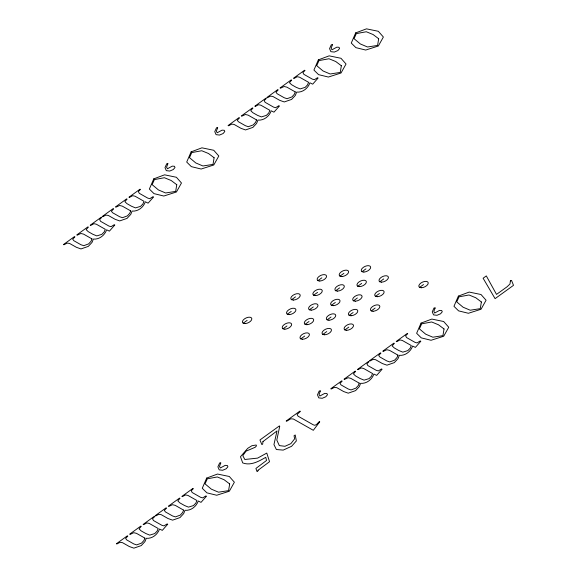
<?xml version="1.0" encoding="UTF-8"?>
<svg xmlns="http://www.w3.org/2000/svg" width="577" height="577" viewBox="0 0 577 577"><rect width="100%" height="100%" fill="white"/><g stroke="black" fill="none" stroke-linecap="round" stroke-linejoin="round"><path stroke-width="0.87" d="M243.205 323.214L247.122 320.379M291.587 299.694L295.511 296.859M317.927 280.653L321.851 277.818M287.303 314.256L291.219 311.421M313.643 295.215L317.559 292.38M339.976 276.174L343.899 273.339M283.011 328.818L286.935 325.983M309.351 309.777L313.275 306.942M335.691 290.736L339.608 287.901M362.031 271.695L365.948 268.86M305.067 324.339L308.983 321.504M331.4 305.298L335.324 302.463M357.74 286.257L361.664 283.422M300.776 338.901L304.699 336.066M327.116 319.86L331.032 317.025M353.456 300.819L357.372 297.984M379.789 281.778L383.712 278.943M322.824 334.422L326.748 331.587M349.164 315.381L353.088 312.546M375.504 296.34L379.421 293.505M344.88 329.943L348.796 327.109M371.213 310.902L375.137 308.068M419.602 287.382L423.525 284.548M262.953 441.585L262.65 444.175L261.821 444.521L259.946 439.97L279.369 425.934L279.744 426.143L276.809 440.071L279.318 445.603L284.959 446.295L290.873 443.663L294.631 438.83L294.046 435.671L295.236 435L296.354 440.951L291.587 446.295L283.192 450.11L276.383 449.526L273.945 444.593L277.018 430.932L262.953 441.585M510.4 280.862L509.989 283.999L507.118 286.747L496.523 294.407L486.317 275.914L483.108 278.229L495.08 298.648L513.508 285.327L511.518 280.393L510.4 280.862M176.771 184.719L175.668 191.405L165.599 192.97L158.437 189.941L152.133 184.633L154.405 179.584L164.402 177.73L171.181 180.514L176.771 184.719M214.11 157.73L213.007 164.409L202.938 165.974L195.776 162.945L189.472 157.636L191.744 152.595L201.741 150.734L208.521 153.518L214.11 157.73M229.682 483.944L228.579 490.623L218.51 492.188L211.348 489.159L205.044 483.858L207.316 478.809L217.313 476.955L224.092 479.732L229.682 483.944M341.346 65.742L340.242 72.421L330.174 73.986L323.012 70.957L316.708 65.655L318.98 60.607L328.977 58.753L335.756 61.53L341.346 65.742M378.685 38.746L377.582 45.424L367.513 46.989L360.351 43.96L354.047 38.659L356.319 33.61L366.316 31.757L373.095 34.533L378.685 38.746M444.038 328.969L442.934 335.648L432.865 337.213L425.703 334.184L419.4 328.883L421.672 323.834L431.668 321.98L438.448 324.757L444.038 328.969M481.377 301.973L480.273 308.652L470.205 310.217L463.042 307.188L456.739 301.886L459.011 296.838L469.007 294.984L475.787 297.761L481.377 301.973M258.092 470.219L257.659 471.395L257.039 471.546L255.899 468.452L266.56 460.453L265.759 457.33C258.943 461.218 250.699 466.028 242.708 462.913L240.486 456.71L247.742 448.329L251.897 445.725L256.152 445.004L256.484 445.87L255.236 447.247L246.026 451.178L242.802 455.657L244.807 459.487L257.63 458.109L266.783 453.075L269.546 461.701L258.092 470.219M167.878 163.731L166.573 167.15L167.409 168.772L172.285 166.14L174.442 166.27L175.011 167.503L173.324 169.523L169.768 171.052L166.299 170.648L164.993 167.618L166.76 163.695L167.878 163.731M217.659 127.741L216.361 131.159L217.19 132.775L222.073 130.15L224.222 130.272L224.799 131.513L223.111 133.532L219.556 135.061L216.087 134.657L214.774 131.621L216.541 127.705L217.659 127.741M332.446 44.754L331.148 48.172L331.977 49.788L336.86 47.163L339.009 47.285L339.586 48.518L337.898 50.545L334.343 52.067L330.873 51.67L329.561 48.634L331.328 44.717L332.446 44.754M220.782 462.956L219.484 466.367L220.313 467.99L225.196 465.365L227.345 465.488L227.922 466.721L226.234 468.748L222.679 470.269L219.21 469.873L217.897 466.836L219.664 462.913L220.782 462.956M320.358 390.968L319.052 394.387L319.889 396.002L324.764 393.377L326.921 393.5L327.491 394.733L325.803 396.76L322.247 398.281L318.778 397.885L317.473 394.848L319.24 390.932L320.358 390.968M435.145 307.981L433.839 311.4L434.676 313.015L439.551 310.39L441.708 310.513L442.278 311.746L440.59 313.773L437.034 315.294L433.565 314.898L432.26 311.861L434.027 307.938L435.145 307.981M91.959 238.885L91.058 241.229L88.627 243.898L83.759 245.687L80.903 244.72L73.842 240.71L72.702 239.203L74.916 236.866L74.455 236.606L63.492 244.533L63.917 244.771L67.228 243.09L69.572 243.436L76.38 247.295L80.968 248.932L88.339 246.372L92.039 242.383L93.359 239.087C99.258 239.65 104.783 235.286 106.615 229.797L109.392 231.153L114.816 225.008L114.246 224.684L111.087 226.667L109.024 226.112L100.549 221.301L99.619 219.512L101.718 217.442L101.292 217.204L90.236 225.203L90.661 225.441L93.957 223.688L96.323 224.201L105.288 229.293L104.199 231.932L101.826 234.356L96.821 235.906L92.861 234.284L88.267 231.68L86.161 229.668L88.346 227.114L87.92 226.869L76.763 234.933L77.188 235.178L80.859 233.476L83.564 234.125L91.959 238.885M130.683 210.893L129.782 213.238L127.351 215.899L122.483 217.688L119.627 216.728L112.565 212.718L111.426 211.211L113.64 208.867L113.179 208.607L102.216 216.534L102.641 216.779L105.952 215.091L108.296 215.437L115.104 219.303L119.691 220.933L127.063 218.373L130.763 214.384L132.083 211.088C137.982 211.651 143.514 207.287 145.339 201.799L148.116 203.154L153.54 197.009L152.97 196.685L149.811 198.676L147.748 198.113L139.273 193.302L138.343 191.521L140.442 189.451L140.016 189.206L128.959 197.204L129.385 197.442L132.681 195.697L135.047 196.209L144.012 201.294L142.923 203.941L140.557 206.357L135.545 207.908L131.585 206.285L126.99 203.681L124.884 201.669L127.07 199.115L126.644 198.87L115.487 206.941L115.912 207.179L119.583 205.484L122.295 206.126L130.683 210.893M256.534 119.908L255.633 122.252L253.202 124.92L248.334 126.702L245.477 125.743L238.409 121.733L237.277 120.225L239.484 117.888L239.029 117.621L228.066 125.548L228.492 125.793L231.795 124.113L234.147 124.452L240.948 128.318L245.542 129.948L252.914 127.387L256.614 123.406L257.926 120.103C263.826 120.672 269.358 116.309 271.19 110.813L273.967 112.169L279.391 106.024L278.821 105.699L275.662 107.69L273.592 107.127L265.117 102.317L264.187 100.535L266.293 98.465L265.867 98.22L254.803 106.218L255.229 106.464L258.532 104.711L260.898 105.223L269.863 110.315L268.767 112.955L266.401 115.371L261.388 116.922L257.429 115.299L252.841 112.695L250.735 110.683L252.921 108.13L252.495 107.892L241.337 115.955L241.763 116.201L245.427 114.498L248.139 115.14L256.534 119.908M295.258 91.909L294.357 94.253L291.926 96.922L287.058 98.703L284.201 97.744L277.133 93.734L276.001 92.226L278.208 89.889L277.753 89.63L266.79 97.556L267.216 97.794L270.526 96.114L272.871 96.46L279.672 100.319L284.266 101.956L291.637 99.395L295.337 95.407L296.657 92.104C302.557 92.673 308.082 88.31 309.914 82.814L312.691 84.17L318.115 78.032L317.545 77.7L314.386 79.691L312.316 79.128L303.841 74.318L302.911 72.536L305.017 70.466L304.591 70.228L293.527 78.22L293.953 78.465L297.256 76.712L299.622 77.224L308.587 82.316L307.491 84.956L305.125 87.379L300.119 88.923L296.152 87.307L291.565 84.696L289.459 82.691L291.645 80.131L291.219 79.893L280.061 87.956L280.487 88.202L284.158 86.5L286.863 87.149L295.258 91.909M144.87 538.11L143.969 540.454L141.538 543.116L136.67 544.904L133.814 543.945L126.745 539.928L125.613 538.428L127.82 536.083L127.366 535.824L116.403 543.75L116.828 543.996L120.131 542.308L122.483 542.654L129.284 546.52L133.878 548.15L141.25 545.59L144.95 541.601L146.262 538.305C152.162 538.868 157.694 534.504 159.526 529.015L162.303 530.371L167.727 524.226L167.15 523.902L163.991 525.885L161.928 525.33L153.453 520.519L152.523 518.737L154.629 516.667L154.203 516.422L143.139 524.421L143.565 524.659L146.868 522.913L149.234 523.426L158.199 528.51L157.103 531.157L154.737 533.574L149.724 535.124L145.765 533.501L141.177 530.898L139.071 528.885L141.257 526.332L140.831 526.087L129.674 534.158L130.099 534.396L133.763 532.701L136.475 533.343L144.87 538.11M183.594 510.111L182.693 512.455L180.262 515.124L175.394 516.905L172.537 515.946L165.469 511.936L164.337 510.429L166.544 508.092L166.089 507.832L155.126 515.759L155.552 515.997L158.855 514.316L161.207 514.662L168.008 518.521L172.602 520.151L179.974 517.591L183.674 513.609L184.986 510.306C190.886 510.876 196.418 506.512 198.25 501.016L201.027 502.372L206.451 496.227L205.881 495.903L202.722 497.893L200.652 497.331L192.177 492.52L191.247 490.738L193.353 488.669L192.927 488.423L181.863 496.422L182.289 496.667L185.592 494.915L187.958 495.427L196.923 500.519L195.827 503.158L193.461 505.582L188.448 507.125L184.489 505.502L179.901 502.899L177.795 500.886L179.981 498.333L179.555 498.095L168.397 506.159L168.823 506.404L172.487 504.702L175.199 505.344L183.594 510.111M359.226 383.135L358.324 385.479L355.894 388.148L351.025 389.929L348.169 388.97L341.108 384.96L339.968 383.453L342.183 381.116L341.721 380.849L330.758 388.775L331.184 389.021L334.494 387.34L336.838 387.679L343.64 391.545L348.234 393.175L355.605 390.615L359.305 386.633L360.625 383.33C366.525 383.893 372.05 379.536 373.882 374.04L376.658 375.396L382.082 369.251L381.512 368.927L378.353 370.917L376.291 370.355L367.809 365.544L366.885 363.762L368.984 361.692L368.559 361.447L357.495 369.446L357.92 369.691L361.224 367.938L363.589 368.451L372.554 373.535L371.465 376.182L369.092 378.599L364.087 380.149L360.12 378.526L355.533 375.923L353.427 373.91L355.612 371.357L355.187 371.112L344.029 379.183L344.455 379.421L348.126 377.726L350.83 378.368L359.226 383.135M397.95 355.136L397.048 357.48L394.618 360.149L389.749 361.93L386.893 360.971L379.832 356.961L378.692 355.454L380.907 353.117L380.445 352.857L369.482 360.784L369.907 361.022L373.218 359.341L375.562 359.687L382.371 363.546L386.958 365.176L394.329 362.623L398.029 358.634L399.349 355.331C405.249 355.901 410.774 351.537 412.605 346.041L415.382 347.397L420.806 341.259L420.236 340.928L417.077 342.918L415.014 342.356L406.533 337.545L405.609 335.764L407.708 333.694L407.283 333.456L396.219 341.447L396.644 341.692L399.948 339.94L402.313 340.452L411.278 345.544L410.189 348.183L407.816 350.607L402.811 352.15L398.844 350.535L394.257 347.924L392.151 345.919L394.336 343.358L393.911 343.12L382.753 351.184L383.178 351.429L386.85 349.727L389.554 350.369L397.95 355.136M153.778 178.856L149.364 189.054L154.001 193.634L163.803 196.029L176.432 191.997L181.474 182.996L176.403 177.269L164.589 174.824L153.778 178.856M191.117 151.859L186.703 162.058L191.34 166.638L201.142 169.032L213.771 165L218.813 155.999L213.742 150.272L201.928 147.827L191.117 151.859M318.353 59.871L313.931 70.069L318.576 74.649L328.371 77.044L341.007 73.012L346.041 64.018L340.978 58.284L329.164 55.846L318.353 59.871M355.692 32.882L351.27 43.073L355.915 47.653L365.71 50.048L378.339 46.016L383.38 37.022L378.317 31.288L366.503 28.85L355.692 32.882M206.689 478.073L202.267 488.272L206.912 492.852L216.707 495.246L229.336 491.215L234.377 482.213L229.314 476.487L217.5 474.049L206.689 478.073M421.044 323.098L416.63 333.297L421.268 337.877L431.069 340.271L443.699 336.24L448.74 327.246L443.67 321.512L431.856 319.074L421.044 323.098M458.383 296.102L453.962 306.3L458.607 310.88L468.409 313.275L481.038 309.243L486.079 300.249L481.009 294.515L469.195 292.077L458.383 296.102M319.687 421.895L313.304 430.305L293.368 419.003L290.765 418.815L286.632 421.268L286.178 421.008L299.881 411.098L300.379 411.379L297.076 414.459L298.093 416.197L313.275 424.816L314.768 425.285L316.441 424.607L319.225 421.636L319.687 421.895M333.246 305.666A5.063 2.64 -24.9 0 0 340.041 300.761A5.063 2.64 -24.9 0 0 332.677 300.963A5.063 2.64 -24.9 0 0 333.246 305.666M311.198 310.145A5.063 2.64 -24.9 0 0 317.992 305.24A5.063 2.64 -24.9 0 0 310.628 305.442A5.063 2.64 -24.9 0 0 311.198 310.145M328.962 320.228A5.063 2.64 -24.9 0 0 335.749 315.323A5.063 2.64 -24.9 0 0 328.392 315.525A5.063 2.64 -24.9 0 0 328.962 320.228M355.302 301.187A5.063 2.64 -24.9 0 0 362.089 296.282A5.063 2.64 -24.9 0 0 354.732 296.484A5.063 2.64 -24.9 0 0 355.302 301.187M337.538 291.104A5.063 2.64 -24.9 0 0 344.325 286.199A5.063 2.64 -24.9 0 0 336.968 286.401A5.063 2.64 -24.9 0 0 337.538 291.104M319.773 281.021A5.063 2.64 -24.9 0 0 326.568 276.116A5.063 2.64 -24.9 0 0 319.204 276.318A5.063 2.64 -24.9 0 0 319.773 281.021M293.441 300.062A5.063 2.64 -24.9 0 0 300.228 295.157A5.063 2.64 -24.9 0 0 292.864 295.359A5.063 2.64 -24.9 0 0 293.441 300.062M284.865 329.186A5.063 2.64 -24.9 0 0 291.652 324.281A5.063 2.64 -24.9 0 0 284.288 324.483A5.063 2.64 -24.9 0 0 284.865 329.186M302.622 339.269A5.063 2.64 -24.9 0 0 309.416 334.364A5.063 2.64 -24.9 0 0 302.052 334.566A5.063 2.64 -24.9 0 0 302.622 339.269M346.727 330.311A5.063 2.64 -24.9 0 0 353.513 325.406A5.063 2.64 -24.9 0 0 346.157 325.608A5.063 2.64 -24.9 0 0 346.727 330.311M373.059 311.27A5.063 2.64 -24.9 0 0 379.854 306.365A5.063 2.64 -24.9 0 0 372.49 306.567A5.063 2.64 -24.9 0 0 373.059 311.27M381.635 282.146A5.063 2.64 -24.9 0 0 388.429 277.241A5.063 2.64 -24.9 0 0 381.065 277.443A5.063 2.64 -24.9 0 0 381.635 282.146M363.878 272.063A5.063 2.64 -24.9 0 0 370.665 267.158A5.063 2.64 -24.9 0 0 363.308 267.36A5.063 2.64 -24.9 0 0 363.878 272.063M341.822 276.542A5.063 2.64 -24.9 0 0 348.616 271.637A5.063 2.64 -24.9 0 0 341.252 271.839A5.063 2.64 -24.9 0 0 341.822 276.542M315.489 295.583A5.063 2.64 -24.9 0 0 322.276 290.678A5.063 2.64 -24.9 0 0 314.919 290.88A5.063 2.64 -24.9 0 0 315.489 295.583M289.149 314.624A5.063 2.64 -24.9 0 0 295.936 309.719A5.063 2.64 -24.9 0 0 288.579 309.921A5.063 2.64 -24.9 0 0 289.149 314.624M306.914 324.707A5.063 2.64 -24.9 0 0 313.7 319.802A5.063 2.64 -24.9 0 0 306.344 320.004A5.063 2.64 -24.9 0 0 306.914 324.707M324.671 334.79A5.063 2.64 -24.9 0 0 331.465 329.885A5.063 2.64 -24.9 0 0 324.101 330.087A5.063 2.64 -24.9 0 0 324.671 334.79M351.011 315.749A5.063 2.64 -24.9 0 0 357.805 310.844A5.063 2.64 -24.9 0 0 350.441 311.046A5.063 2.64 -24.9 0 0 351.011 315.749M377.351 296.708A5.063 2.64 -24.9 0 0 384.138 291.803A5.063 2.64 -24.9 0 0 376.781 292.005A5.063 2.64 -24.9 0 0 377.351 296.708M359.586 286.625A5.063 2.64 -24.9 0 0 366.381 281.72A5.063 2.64 -24.9 0 0 359.017 281.922A5.063 2.64 -24.9 0 0 359.586 286.625M245.052 323.589A5.063 2.64 -24.9 0 0 251.839 318.677A5.063 2.64 -24.9 0 0 244.475 318.879A5.063 2.64 -24.9 0 0 245.052 323.589M421.448 287.75A5.063 2.64 -24.9 0 0 428.242 282.838A5.063 2.64 -24.9 0 0 420.878 283.047A5.063 2.64 -24.9 0 0 421.448 287.75"/></g></svg>
